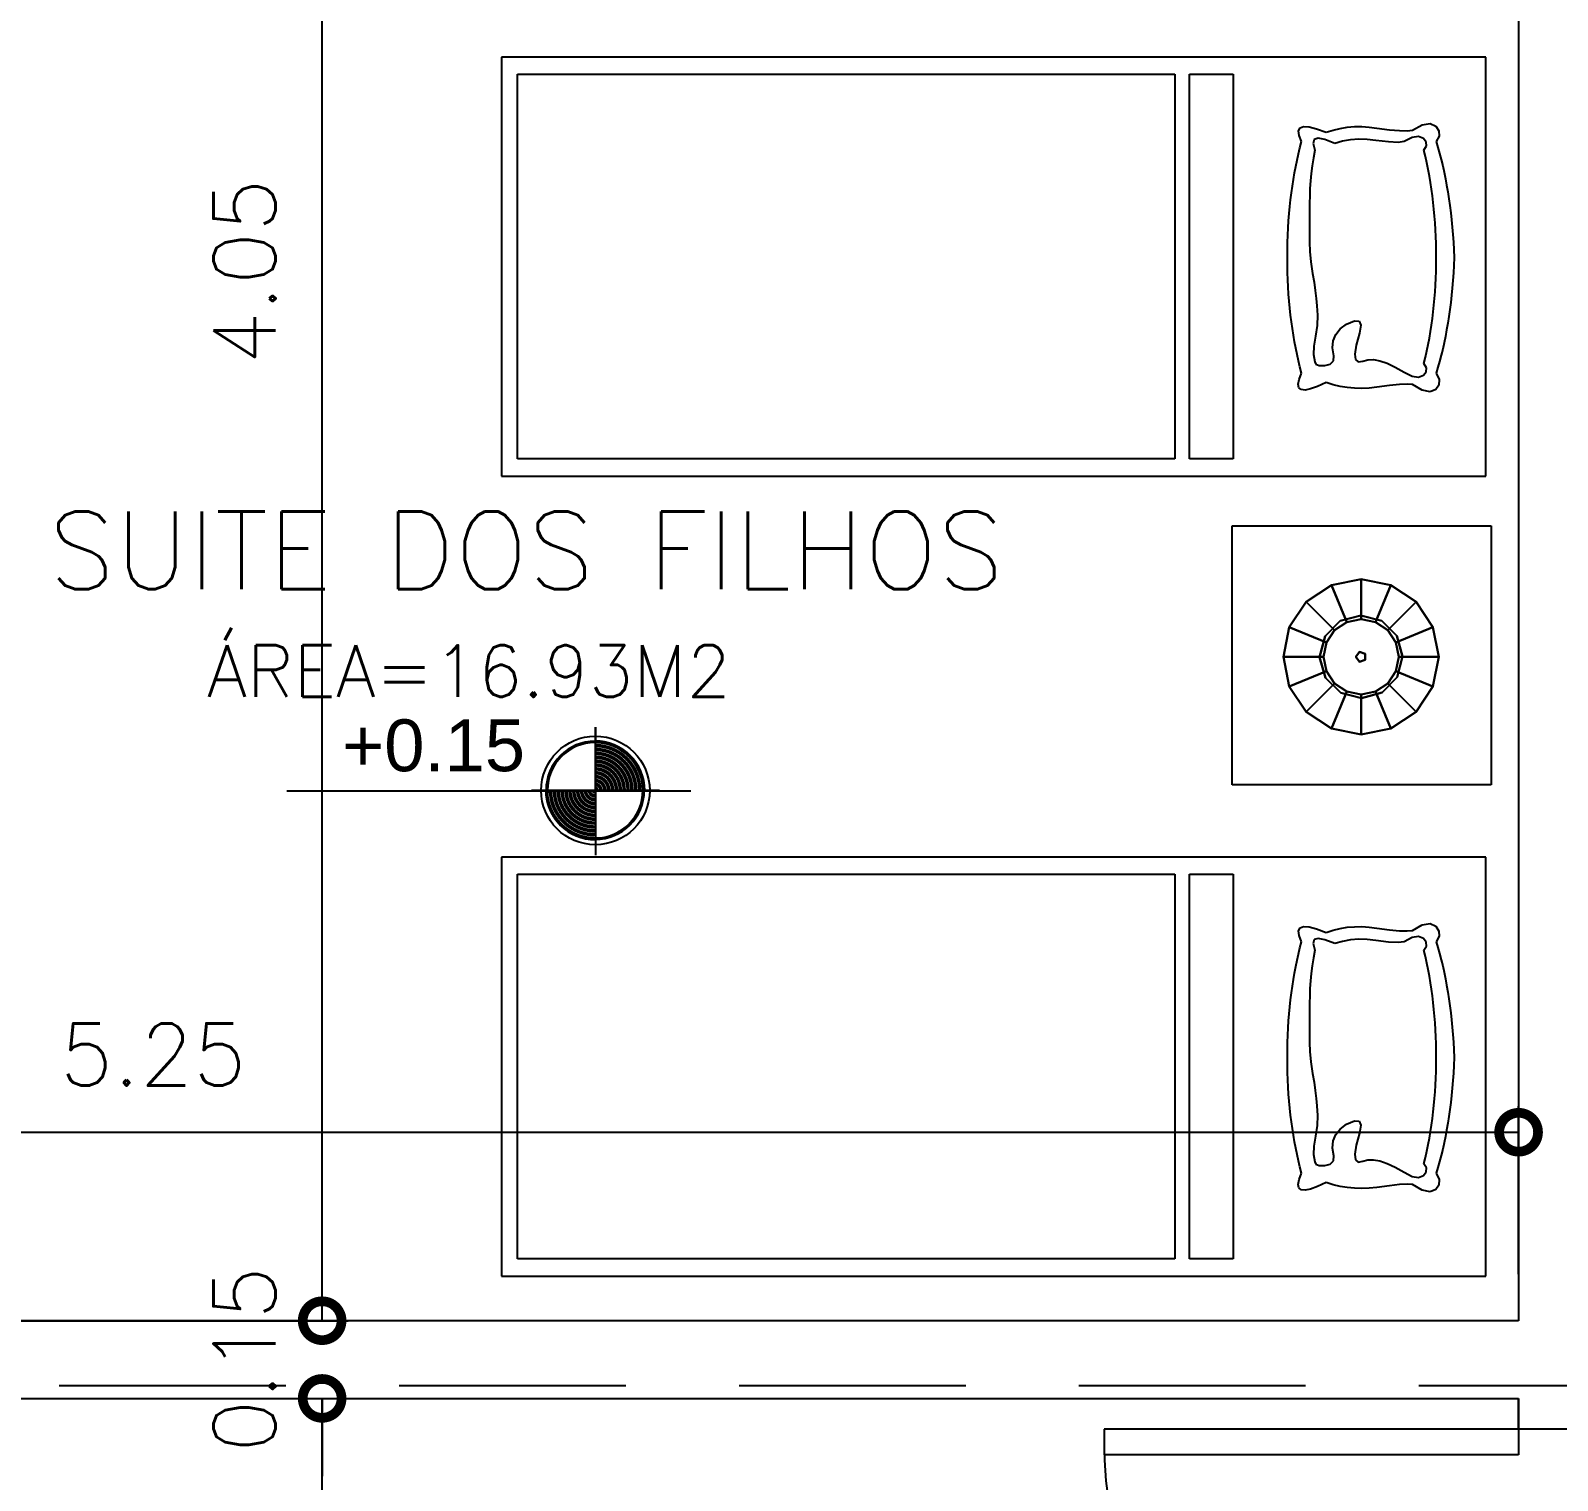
# Model space of a CAD drawing. Extents: x 500 to 638, y 181 to 267.
# Drawn here: x 548.833 to 551.781, y 231.963 to 234.763 of the extents above; entities that cross this region are included whole.
import ezdxf
from ezdxf.enums import TextEntityAlignment as Align

# ---------------------------------------------------------------- set-up
doc = ezdxf.new("R2010")
doc.units = 0
doc.header["$LTSCALE"] = 7
doc.linetypes.add('HIDDEN2', pattern=[0.1875, 0.125, -0.0625])
doc.layers.get('0').update_dxf_attribs({"linetype": 'CONTINUOUS'})
doc.layers.get('DEFPOINTS').update_dxf_attribs({"linetype": 'CONTINUOUS'})
for name, color, linetype in [('ACESSÓRIO', 2, 'CONTINUOUS'), ('ALVENARIA', 7, 'CONTINUOUS'), ('COBERTURA', 6, 'CONTINUOUS'), ('COTA', 1, 'CONTINUOUS'), ('JAPOR', 142, 'CONTINUOUS'), ('TEXTO2', 40, 'CONTINUOUS'), ('TEXTO3', 3, 'CONTINUOUS')]:
    doc.layers.add(name, color=color, linetype=linetype)
doc.styles.add('ARIALN', font='arial.ttf')
doc.styles.add('SIMPLEX', font='SIMPLEX.SHX')
doc.dimstyles.new('DIM50', dxfattribs={"dimtxt": 0.12, "dimasz": 0.15, "dimexe": 0.05, "dimexo": 0.09, "dimgap": 0.09, "dimtad": 1, "dimzin": 0, "dimdsep": 46, "dimtxsty": 'SIMPLEX', "dimblk1": 'DOTSMALL', "dimblk2": 'DOTSMALL', "dimsah": 1, "dimcen": 0.09, "dimadec": 0, "dimazin": 0, "dimtfac": 1, "dimtix": 1, "dimtofl": 0, "dimtmove": 2, "dimatfit": 3, "dimldrblk": 'DOTSMALL', "dimfxl": 1, "dimtolj": 1, "dimtzin": 0, "dimarcsym": 0})

# ---------------------------------------------------------------- blocks, each defined once
blk = doc.blocks.new('_DOTSMALL')
at = {"color": 0, "linetype": 'ByBlock', "const_width": 0.5}
blk.add_lwpolyline([(-0.0625, 0, 1), (0.0625, 0, 1)], format="xyb", close=True, dxfattribs=at)
blk = doc.blocks.new('*D74')
at = {"layer": 'COTA', "color": 0, "lineweight": -2}
for p, q in [((549.3064, 232.1219), (549.3464, 232.1219)), ((549.3964, 231.1219), (549.3964, 232.1219)), ((549.3064, 231.1219), (549.3464, 231.1219))]:
    blk.add_line(p, q, dxfattribs=at)
at = {"layer": 'DEFPOINTS', "color": 0}
for p in [(549.3964, 232.1219), (549.3964, 232.1219), (549.3964, 231.1219)]:
    blk.add_point(p, dxfattribs=at)
at = {"layer": 'COTA', "color": 0, "lineweight": -2, "xscale": 0.15, "yscale": 0.15, "zscale": 0.15}
for p, rotation in [((549.3964, 232.1219), 90), ((549.3964, 231.1219), 270)]:
    blk.add_blockref('_DOTSMALL', p, dxfattribs=dict(at, rotation=rotation))
at = {"layer": 'COTA', "color": 0, "insert": (549.2464, 231.6219), "char_height": 0.12, "attachment_point": 5, "rotation": 90, "style": 'SIMPLEX'}
blk.add_mtext('\\A1;1.00', dxfattribs=at)
blk = doc.blocks.new('*D75')
at = {"layer": 'COTA', "color": 0, "lineweight": -2}
for p, q in [((549.3964, 232.2719), (549.3964, 232.4219)), ((547.4029, 232.2719), (549.4464, 232.2719)), ((549.3064, 232.1219), (549.3464, 232.1219)), ((549.3964, 232.1219), (549.3964, 231.9719))]:
    blk.add_line(p, q, dxfattribs=at)
at = {"layer": 'DEFPOINTS', "color": 0}
for p in [(547.3129, 232.2719), (549.3964, 232.2719), (549.3964, 232.1219)]:
    blk.add_point(p, dxfattribs=at)
at = {"layer": 'COTA', "color": 0, "lineweight": -2, "xscale": 0.15, "yscale": 0.15, "zscale": 0.15}
for p, rotation in [((549.3964, 232.2719), 270), ((549.3964, 232.1219), 90)]:
    blk.add_blockref('_DOTSMALL', p, dxfattribs=dict(at, rotation=rotation))
at = {"layer": 'COTA', "color": 0, "insert": (549.2464, 232.1969), "char_height": 0.12, "attachment_point": 5, "rotation": 90, "style": 'SIMPLEX'}
blk.add_mtext('\\A1;0.15', dxfattribs=at)
blk = doc.blocks.new('*D76')
at = {"layer": 'COTA', "color": 0, "lineweight": -2}
for p, q in [((548.174, 236.3219), (549.4464, 236.3219)), ((549.3964, 232.2719), (549.3964, 236.3219)), ((547.4029, 232.2719), (549.4464, 232.2719))]:
    blk.add_line(p, q, dxfattribs=at)
at = {"layer": 'DEFPOINTS', "color": 0}
for p in [(548.084, 236.3219), (549.3964, 236.3219), (547.3129, 232.2719)]:
    blk.add_point(p, dxfattribs=at)
at = {"layer": 'COTA', "color": 0, "lineweight": -2, "xscale": 0.15, "yscale": 0.15, "zscale": 0.15}
for p, rotation in [((549.3964, 236.3219), 90), ((549.3964, 232.2719), 270)]:
    blk.add_blockref('_DOTSMALL', p, dxfattribs=dict(at, rotation=rotation))
at = {"layer": 'COTA', "color": 0, "insert": (549.2464, 234.2969), "char_height": 0.12, "attachment_point": 5, "rotation": 90, "style": 'SIMPLEX'}
blk.add_mtext('\\A1;4.05', dxfattribs=at)
blk = doc.blocks.new('*D166')
at = {"layer": 'COTA', "color": 0, "lineweight": -2}
for p, q in [((546.434, 232.3619), (546.434, 232.6858)), ((551.7064, 232.3619), (551.7064, 232.6858)), ((546.434, 232.6358), (551.7064, 232.6358))]:
    blk.add_line(p, q, dxfattribs=at)
at = {"layer": 'DEFPOINTS', "color": 0}
for p in [(551.7064, 232.6358), (546.434, 232.2719), (551.7064, 232.2719)]:
    blk.add_point(p, dxfattribs=at)
at = {"layer": 'COTA', "color": 0, "lineweight": -2, "xscale": 0.15, "yscale": 0.15, "zscale": 0.15, "rotation": 180}
blk.add_blockref('_DOTSMALL', (546.434, 232.6358), dxfattribs=at)
at = {"layer": 'COTA', "color": 0, "lineweight": -2, "xscale": 0.15, "yscale": 0.15, "zscale": 0.15}
blk.add_blockref('_DOTSMALL', (551.7064, 232.6358), dxfattribs=at)
at = {"layer": 'COTA', "color": 0, "insert": (549.0702, 232.7858), "char_height": 0.12, "attachment_point": 5, "style": 'SIMPLEX'}
blk.add_mtext('\\A1;5.25', dxfattribs=at)

msp = doc.modelspace()

# ---------------------------------------------------------------- linework, layer by layer
at = {"layer": 'ACESSÓRIO'}
for p, q in [((551.6429, 234.7117), (549.7429, 234.7117)), ((549.7429, 234.7117), (549.7429, 233.9027)), ((551.6429, 233.9027), (551.6429, 234.7117)), ((549.7736, 234.6786), (551.0425, 234.6786)), ((549.7736, 233.9358), (549.7736, 234.6786)), ((551.0425, 234.6786), (551.0425, 233.9358)), ((551.0713, 234.6786), (551.1556, 234.6786)), ((551.0713, 233.9358), (551.0713, 234.6786)), ((551.1556, 234.6786), (551.1556, 233.9358)), ((551.2817, 234.5692), (551.2846, 234.5749)), ((551.2846, 234.5749), (551.2914, 234.5775)), ((551.2914, 234.5775), (551.302, 234.5769)), ((551.302, 234.5769), (551.3165, 234.5732)), ((551.3616, 234.5739), (551.3754, 234.5761)), ((551.3754, 234.5761), (551.3894, 234.5773)), ((551.3894, 234.5773), (551.4036, 234.5774)), ((551.4036, 234.5774), (551.4182, 234.5765)), ((551.4182, 234.5765), (551.433, 234.5746)), ((551.5017, 234.5702), (551.5205, 234.5808)), ((551.5205, 234.5808), (551.5355, 234.5836)), ((551.5355, 234.5836), (551.5467, 234.5783)), ((551.5467, 234.5783), (551.5527, 234.569)), ((551.2827, 234.5604), (551.2817, 234.5692)), ((551.2874, 234.5483), (551.2827, 234.5604)), ((551.2843, 234.5365), (551.2874, 234.5483)), ((551.3115, 234.5524), (551.3095, 234.5448)), ((551.3192, 234.5548), (551.3115, 234.5524)), ((551.3165, 234.5732), (551.3349, 234.5664)), ((551.3326, 234.5522), (551.3192, 234.5548)), ((551.3518, 234.5446), (551.3326, 234.5522)), ((551.3349, 234.5664), (551.3482, 234.5707)), ((551.3349, 234.5664), (551.3349, 234.5664)), ((551.3482, 234.5707), (551.3616, 234.5739)), ((551.3666, 234.549), (551.3518, 234.5446)), ((551.3819, 234.5518), (551.3666, 234.549)), ((551.3977, 234.553), (551.3819, 234.5518)), ((551.4139, 234.5527), (551.3977, 234.553)), ((551.4305, 234.5508), (551.4139, 234.5527)), ((551.4553, 234.5477), (551.4305, 234.5508)), ((551.433, 234.5746), (551.4569, 234.5714)), ((551.4736, 234.5469), (551.4553, 234.5477)), ((551.4569, 234.5714), (551.4763, 234.5696)), ((551.4855, 234.5483), (551.4736, 234.5469)), ((551.4763, 234.5696), (551.4912, 234.5691)), ((551.5009, 234.5562), (551.4855, 234.5483)), ((551.4912, 234.5691), (551.5017, 234.5702)), ((551.5134, 234.5584), (551.5009, 234.5562)), ((551.523, 234.5546), (551.5134, 234.5584)), ((551.5281, 234.5475), (551.523, 234.5546)), ((551.5284, 234.54), (551.5281, 234.5475)), ((551.553, 234.5589), (551.5474, 234.5483)), ((551.5474, 234.5483), (551.5507, 234.537)), ((551.5527, 234.569), (551.553, 234.5589)), ((551.2787, 234.5125), (551.2814, 234.5246)), ((551.2814, 234.5246), (551.2843, 234.5365)), ((551.3102, 234.5169), (551.3078, 234.5019)), ((551.3095, 234.5448), (551.3131, 234.5321)), ((551.3131, 234.5321), (551.3102, 234.5169)), ((551.5236, 234.5321), (551.5284, 234.54)), ((551.5266, 234.5196), (551.5236, 234.5321)), ((551.5293, 234.5071), (551.5266, 234.5196)), ((551.5507, 234.537), (551.5539, 234.5254)), ((551.5539, 234.5254), (551.5569, 234.5136)), ((551.2716, 234.4751), (551.2737, 234.4878)), ((551.2737, 234.4878), (551.2761, 234.5002)), ((551.2761, 234.5002), (551.2787, 234.5125)), ((551.3059, 234.4871), (551.3045, 234.4725)), ((551.3078, 234.5019), (551.3059, 234.4871)), ((551.5318, 234.4945), (551.5293, 234.5071)), ((551.5342, 234.4819), (551.5318, 234.4945)), ((551.5569, 234.5136), (551.5598, 234.5016)), ((551.5598, 234.5016), (551.5625, 234.4893)), ((551.5625, 234.4893), (551.565, 234.4768)), ((551.2677, 234.4494), (551.2696, 234.4623)), ((551.2696, 234.4623), (551.2716, 234.4751)), ((551.3036, 234.4581), (551.3031, 234.444)), ((551.3045, 234.4725), (551.3036, 234.4581)), ((551.5363, 234.4692), (551.5342, 234.4819)), ((551.5383, 234.4564), (551.5363, 234.4692)), ((551.565, 234.4768), (551.5674, 234.4641)), ((551.5674, 234.4641), (551.5697, 234.4512)), ((551.2647, 234.4229), (551.2661, 234.4362)), ((551.2661, 234.4362), (551.2677, 234.4494)), ((551.3028, 234.4298), (551.3026, 234.4152)), ((551.3031, 234.444), (551.3028, 234.4298)), ((551.54, 234.4436), (551.5383, 234.4564)), ((551.5416, 234.4307), (551.54, 234.4436)), ((551.5429, 234.4177), (551.5416, 234.4307)), ((551.5697, 234.4512), (551.5717, 234.4381)), ((551.5717, 234.4381), (551.5736, 234.4247)), ((551.2624, 234.3957), (551.2634, 234.4094)), ((551.2634, 234.4094), (551.2647, 234.4229)), ((551.3026, 234.4152), (551.3025, 234.4004)), ((551.3025, 234.4004), (551.3025, 234.3852)), ((551.5441, 234.4047), (551.5429, 234.4177)), ((551.5451, 234.3915), (551.5441, 234.4047)), ((551.5736, 234.4247), (551.5754, 234.4111)), ((551.5754, 234.4111), (551.5769, 234.3973)), ((551.2608, 234.3678), (551.2615, 234.3819)), ((551.2615, 234.3819), (551.2624, 234.3957)), ((551.3025, 234.3852), (551.3024, 234.3698)), ((551.3024, 234.3698), (551.3024, 234.354)), ((551.5459, 234.3783), (551.5451, 234.3915)), ((551.5466, 234.365), (551.5459, 234.3783)), ((551.5769, 234.3973), (551.5784, 234.3832)), ((551.5784, 234.3832), (551.5796, 234.3689)), ((551.5796, 234.3689), (551.5807, 234.3544)), ((551.26, 234.3392), (551.2603, 234.3536)), ((551.26, 234.3246), (551.26, 234.3392)), ((551.2603, 234.3536), (551.2608, 234.3678)), ((551.3024, 234.354), (551.3031, 234.3361)), ((551.547, 234.3516), (551.5466, 234.365)), ((551.5473, 234.3382), (551.547, 234.3516)), ((551.5807, 234.3544), (551.5816, 234.3396)), ((551.5816, 234.3396), (551.5823, 234.3246)), ((551.26, 234.3102), (551.26, 234.3246)), ((551.2603, 234.2959), (551.26, 234.3102)), ((551.3031, 234.3361), (551.3051, 234.3161)), ((551.3051, 234.3161), (551.3087, 234.294)), ((551.547, 234.2979), (551.5473, 234.3112)), ((551.5474, 234.3246), (551.5473, 234.3382)), ((551.5473, 234.3112), (551.5474, 234.3246)), ((551.5816, 234.3095), (551.5807, 234.2947)), ((551.5823, 234.3246), (551.5816, 234.3095)), ((551.2608, 234.2817), (551.2603, 234.2959)), ((551.2615, 234.2678), (551.2608, 234.2817)), ((551.3087, 234.294), (551.3116, 234.2771)), ((551.5459, 234.2714), (551.5466, 234.2846)), ((551.5466, 234.2846), (551.547, 234.2979)), ((551.5796, 234.2801), (551.5784, 234.2657)), ((551.5807, 234.2947), (551.5796, 234.2801)), ((551.2624, 234.254), (551.2615, 234.2678)), ((551.2634, 234.2403), (551.2624, 234.254)), ((551.3116, 234.2771), (551.3139, 234.2609)), ((551.3139, 234.2609), (551.3156, 234.2457)), ((551.5441, 234.2454), (551.5451, 234.2584)), ((551.5451, 234.2584), (551.5459, 234.2714)), ((551.5769, 234.2516), (551.5754, 234.2378)), ((551.5784, 234.2657), (551.5769, 234.2516)), ((551.2647, 234.2269), (551.2634, 234.2403)), ((551.2661, 234.2136), (551.2647, 234.2269)), ((551.3156, 234.2457), (551.3168, 234.2315)), ((551.3168, 234.2315), (551.3182, 234.213)), ((551.5416, 234.2196), (551.5429, 234.2324)), ((551.5429, 234.2324), (551.5441, 234.2454)), ((551.5736, 234.2242), (551.5717, 234.2108)), ((551.5754, 234.2378), (551.5736, 234.2242)), ((551.2677, 234.2005), (551.2661, 234.2136)), ((551.2696, 234.1875), (551.2677, 234.2005)), ((551.3175, 234.1935), (551.3143, 234.1728)), ((551.3182, 234.213), (551.3175, 234.1935)), ((551.3619, 234.1866), (551.3743, 234.1959)), ((551.3743, 234.1959), (551.3893, 234.2026)), ((551.3893, 234.2026), (551.3985, 234.2019)), ((551.3985, 234.2019), (551.4019, 234.1939)), ((551.4019, 234.1939), (551.3993, 234.1784)), ((551.5363, 234.1816), (551.5383, 234.1942)), ((551.5383, 234.1942), (551.54, 234.2068)), ((551.54, 234.2068), (551.5416, 234.2196)), ((551.5697, 234.1977), (551.5674, 234.1848)), ((551.5717, 234.2108), (551.5697, 234.1977)), ((551.2716, 234.1747), (551.2696, 234.1875)), ((551.2737, 234.1621), (551.2716, 234.1747)), ((551.2761, 234.1497), (551.2737, 234.1621)), ((551.3143, 234.1728), (551.3112, 234.1536)), ((551.3473, 234.15), (551.3484, 234.1637)), ((551.3484, 234.1637), (551.3533, 234.1759)), ((551.3533, 234.1759), (551.3619, 234.1866)), ((551.3993, 234.1784), (551.393, 234.1553)), ((551.5318, 234.1566), (551.5342, 234.169)), ((551.5342, 234.169), (551.5363, 234.1816)), ((551.565, 234.1722), (551.5625, 234.1598)), ((551.5674, 234.1848), (551.565, 234.1722)), ((551.2787, 234.1374), (551.2761, 234.1497)), ((551.2814, 234.1253), (551.2787, 234.1374)), ((551.3112, 234.1536), (551.3107, 234.1372)), ((551.3107, 234.1372), (551.3131, 234.1235)), ((551.3499, 234.1347), (551.3473, 234.15)), ((551.3487, 234.1251), (551.3499, 234.1347)), ((551.393, 234.1553), (551.3905, 234.1383)), ((551.3905, 234.1383), (551.3918, 234.1275)), ((551.5266, 234.1319), (551.5293, 234.1442)), ((551.5293, 234.1442), (551.5318, 234.1566)), ((551.5569, 234.1358), (551.5539, 234.1241)), ((551.5598, 234.1477), (551.5569, 234.1358)), ((551.5625, 234.1598), (551.5598, 234.1477)), ((551.2843, 234.1134), (551.2814, 234.1253)), ((551.2874, 234.1016), (551.2843, 234.1134)), ((551.3131, 234.1235), (551.3152, 234.1186)), ((551.3152, 234.1186), (551.3216, 234.1162)), ((551.3216, 234.1162), (551.3324, 234.116)), ((551.3324, 234.116), (551.3428, 234.1189)), ((551.3428, 234.1189), (551.3487, 234.1251)), ((551.3918, 234.1275), (551.3968, 234.123)), ((551.3968, 234.123), (551.4055, 234.1247)), ((551.4055, 234.1247), (551.4151, 234.1273)), ((551.4151, 234.1273), (551.4261, 234.1274)), ((551.4261, 234.1274), (551.4387, 234.1251)), ((551.4387, 234.1251), (551.4528, 234.1204)), ((551.4528, 234.1204), (551.4684, 234.1131)), ((551.4684, 234.1131), (551.4855, 234.1035)), ((551.4855, 234.1035), (551.5009, 234.0953)), ((551.523, 234.0972), (551.5281, 234.104)), ((551.5236, 234.1197), (551.5266, 234.1319)), ((551.5284, 234.1117), (551.5236, 234.1197)), ((551.5281, 234.104), (551.5284, 234.1117)), ((551.5507, 234.1127), (551.5474, 234.1016)), ((551.5539, 234.1241), (551.5507, 234.1127)), ((551.2809, 234.0798), (551.2826, 234.0892)), ((551.2822, 234.0732), (551.2809, 234.0798)), ((551.2826, 234.0892), (551.2874, 234.1016)), ((551.3182, 234.0757), (551.3046, 234.0708)), ((551.3349, 234.0835), (551.3182, 234.0757)), ((551.3482, 234.0791), (551.3349, 234.0835)), ((551.3616, 234.0758), (551.3482, 234.0791)), ((551.3754, 234.0735), (551.3616, 234.0758)), ((551.433, 234.0741), (551.4182, 234.0725)), ((551.4569, 234.0773), (551.433, 234.0741)), ((551.4763, 234.0793), (551.4569, 234.0773)), ((551.4912, 234.0801), (551.4763, 234.0793)), ((551.5017, 234.0797), (551.4912, 234.0801)), ((551.5009, 234.0953), (551.5134, 234.0933)), ((551.5205, 234.0687), (551.5017, 234.0797)), ((551.5134, 234.0933), (551.523, 234.0972)), ((551.5527, 234.0784), (551.5467, 234.0697)), ((551.5474, 234.1016), (551.553, 234.0892)), ((551.553, 234.0892), (551.5527, 234.0784)), ((551.2866, 234.0696), (551.2822, 234.0732)), ((551.294, 234.0688), (551.2866, 234.0696)), ((551.3046, 234.0708), (551.294, 234.0688)), ((551.3894, 234.0721), (551.3754, 234.0735)), ((551.4036, 234.0718), (551.3894, 234.0721)), ((551.4182, 234.0725), (551.4036, 234.0718)), ((551.5355, 234.0654), (551.5205, 234.0687)), ((551.5467, 234.0697), (551.5355, 234.0654)), ((551.0425, 233.9358), (549.7736, 233.9358)), ((551.1556, 233.9358), (551.0713, 233.9358)), ((549.7429, 233.9027), (551.6429, 233.9027)), ((551.1533, 233.8065), (551.6533, 233.8065)), ((551.1533, 233.3065), (551.1533, 233.8065)), ((551.6533, 233.8065), (551.6533, 233.3065)), ((551.6533, 233.3065), (551.1533, 233.3065)), ((551.6429, 233.167), (549.7429, 233.167)), ((549.7429, 233.167), (549.7429, 232.358)), ((551.6429, 232.358), (551.6429, 233.167)), ((549.7736, 233.1339), (551.0425, 233.1339)), ((549.7736, 232.3911), (549.7736, 233.1339)), ((551.0425, 233.1339), (551.0425, 232.3911)), ((551.0713, 233.1339), (551.1556, 233.1339)), ((551.0713, 232.3911), (551.0713, 233.1339)), ((551.1556, 233.1339), (551.1556, 232.3911)), ((551.2817, 233.0245), (551.2846, 233.0302)), ((551.2827, 233.0157), (551.2817, 233.0245)), ((551.2874, 233.0036), (551.2827, 233.0157)), ((551.2846, 233.0302), (551.2914, 233.0328)), ((551.2914, 233.0328), (551.302, 233.0322)), ((551.302, 233.0322), (551.3165, 233.0285)), ((551.3165, 233.0285), (551.3349, 233.0217)), ((551.3349, 233.0217), (551.3482, 233.026)), ((551.3349, 233.0217), (551.3349, 233.0217)), ((551.3482, 233.026), (551.3616, 233.0293)), ((551.3616, 233.0293), (551.3754, 233.0314)), ((551.3754, 233.0314), (551.3894, 233.0326)), ((551.3894, 233.0326), (551.4036, 233.0327)), ((551.4036, 233.0327), (551.4182, 233.0318)), ((551.4182, 233.0318), (551.433, 233.0299)), ((551.433, 233.0299), (551.4569, 233.0267)), ((551.4569, 233.0267), (551.4763, 233.0249)), ((551.4763, 233.0249), (551.4912, 233.0244)), ((551.4912, 233.0244), (551.5017, 233.0255)), ((551.5134, 233.0137), (551.5009, 233.0115)), ((551.5017, 233.0255), (551.5205, 233.0361)), ((551.523, 233.0099), (551.5134, 233.0137)), ((551.5205, 233.0361), (551.5355, 233.0389)), ((551.5355, 233.0389), (551.5467, 233.0336)), ((551.5467, 233.0336), (551.5527, 233.0243)), ((551.553, 233.0142), (551.5474, 233.0036)), ((551.5527, 233.0243), (551.553, 233.0142)), ((551.2814, 232.9799), (551.2843, 232.9919)), ((551.2843, 232.9919), (551.2874, 233.0036)), ((551.3115, 233.0077), (551.3095, 233.0001)), ((551.3095, 233.0001), (551.3131, 232.9874)), ((551.3131, 232.9874), (551.3102, 232.9722)), ((551.3192, 233.0101), (551.3115, 233.0077)), ((551.3326, 233.0075), (551.3192, 233.0101)), ((551.3518, 232.9999), (551.3326, 233.0075)), ((551.3666, 233.0043), (551.3518, 232.9999)), ((551.3819, 233.0071), (551.3666, 233.0043)), ((551.3977, 233.0083), (551.3819, 233.0071)), ((551.4139, 233.008), (551.3977, 233.0083)), ((551.4305, 233.0061), (551.4139, 233.008)), ((551.4553, 233.003), (551.4305, 233.0061)), ((551.4736, 233.0022), (551.4553, 233.003)), ((551.4855, 233.0036), (551.4736, 233.0022)), ((551.5009, 233.0115), (551.4855, 233.0036)), ((551.5281, 233.0028), (551.523, 233.0099)), ((551.5236, 232.9874), (551.5284, 232.9953)), ((551.5266, 232.9749), (551.5236, 232.9874)), ((551.5284, 232.9953), (551.5281, 233.0028)), ((551.5474, 233.0036), (551.5507, 232.9923)), ((551.5507, 232.9923), (551.5539, 232.9807)), ((551.2737, 232.9431), (551.2761, 232.9555)), ((551.2761, 232.9555), (551.2787, 232.9678)), ((551.2787, 232.9678), (551.2814, 232.9799)), ((551.3078, 232.9572), (551.3059, 232.9424)), ((551.3102, 232.9722), (551.3078, 232.9572)), ((551.5293, 232.9624), (551.5266, 232.9749)), ((551.5318, 232.9499), (551.5293, 232.9624)), ((551.5539, 232.9807), (551.5569, 232.9689)), ((551.5569, 232.9689), (551.5598, 232.9569)), ((551.5598, 232.9569), (551.5625, 232.9446)), ((551.2696, 232.9176), (551.2716, 232.9304)), ((551.2716, 232.9304), (551.2737, 232.9431)), ((551.3045, 232.9278), (551.3036, 232.9135)), ((551.3059, 232.9424), (551.3045, 232.9278)), ((551.5342, 232.9372), (551.5318, 232.9499)), ((551.5363, 232.9245), (551.5342, 232.9372)), ((551.5383, 232.9118), (551.5363, 232.9245)), ((551.5625, 232.9446), (551.565, 232.9322)), ((551.565, 232.9322), (551.5674, 232.9195)), ((551.2661, 232.8915), (551.2677, 232.9047)), ((551.2677, 232.9047), (551.2696, 232.9176)), ((551.3031, 232.8993), (551.3028, 232.8851)), ((551.3036, 232.9135), (551.3031, 232.8993)), ((551.54, 232.8989), (551.5383, 232.9118)), ((551.5416, 232.886), (551.54, 232.8989)), ((551.5674, 232.9195), (551.5697, 232.9065)), ((551.5697, 232.9065), (551.5717, 232.8934)), ((551.2634, 232.8647), (551.2647, 232.8782)), ((551.2647, 232.8782), (551.2661, 232.8915)), ((551.3026, 232.8706), (551.3025, 232.8557)), ((551.3028, 232.8851), (551.3026, 232.8706)), ((551.5429, 232.873), (551.5416, 232.886)), ((551.5441, 232.86), (551.5429, 232.873)), ((551.5717, 232.8934), (551.5736, 232.88)), ((551.5736, 232.88), (551.5754, 232.8664)), ((551.5754, 232.8664), (551.5769, 232.8526)), ((551.2608, 232.8231), (551.2615, 232.8372)), ((551.2615, 232.8372), (551.2624, 232.851)), ((551.2624, 232.851), (551.2634, 232.8647)), ((551.3025, 232.8406), (551.3024, 232.8251)), ((551.3025, 232.8557), (551.3025, 232.8406)), ((551.5451, 232.8468), (551.5441, 232.86)), ((551.5459, 232.8336), (551.5451, 232.8468)), ((551.5769, 232.8526), (551.5784, 232.8385)), ((551.5784, 232.8385), (551.5796, 232.8242)), ((551.26, 232.7945), (551.2603, 232.8089)), ((551.2603, 232.8089), (551.2608, 232.8231)), ((551.3024, 232.8251), (551.3024, 232.8093)), ((551.3024, 232.8093), (551.3031, 232.7914)), ((551.5466, 232.8203), (551.5459, 232.8336)), ((551.547, 232.807), (551.5466, 232.8203)), ((551.5473, 232.7935), (551.547, 232.807)), ((551.5796, 232.8242), (551.5807, 232.8097)), ((551.5807, 232.8097), (551.5816, 232.7949)), ((551.26, 232.78), (551.26, 232.7945)), ((551.26, 232.7655), (551.26, 232.78)), ((551.3031, 232.7914), (551.3051, 232.7714)), ((551.5474, 232.78), (551.5473, 232.7935)), ((551.5473, 232.7665), (551.5474, 232.78)), ((551.5816, 232.7949), (551.5823, 232.78)), ((551.5823, 232.78), (551.5816, 232.7649)), ((551.2603, 232.7512), (551.26, 232.7655)), ((551.2608, 232.737), (551.2603, 232.7512)), ((551.3051, 232.7714), (551.3087, 232.7493)), ((551.3087, 232.7493), (551.3116, 232.7324)), ((551.5466, 232.7399), (551.547, 232.7532)), ((551.547, 232.7532), (551.5473, 232.7665)), ((551.5807, 232.75), (551.5796, 232.7354)), ((551.5816, 232.7649), (551.5807, 232.75)), ((551.2615, 232.7231), (551.2608, 232.737)), ((551.2624, 232.7093), (551.2615, 232.7231)), ((551.3116, 232.7324), (551.3139, 232.7162)), ((551.5451, 232.7137), (551.5459, 232.7268)), ((551.5459, 232.7268), (551.5466, 232.7399)), ((551.5784, 232.7211), (551.5769, 232.707)), ((551.5796, 232.7354), (551.5784, 232.7211)), ((551.2634, 232.6957), (551.2624, 232.7093)), ((551.2647, 232.6822), (551.2634, 232.6957)), ((551.3139, 232.7162), (551.3156, 232.701)), ((551.3156, 232.701), (551.3168, 232.6869)), ((551.5429, 232.6877), (551.5441, 232.7007)), ((551.5441, 232.7007), (551.5451, 232.7137)), ((551.5754, 232.6931), (551.5736, 232.6795)), ((551.5769, 232.707), (551.5754, 232.6931)), ((551.2661, 232.6689), (551.2647, 232.6822)), ((551.2677, 232.6558), (551.2661, 232.6689)), ((551.3168, 232.6869), (551.3182, 232.6683)), ((551.3182, 232.6683), (551.3175, 232.6488)), ((551.5383, 232.6495), (551.54, 232.6622)), ((551.54, 232.6622), (551.5416, 232.6749)), ((551.5416, 232.6749), (551.5429, 232.6877)), ((551.5717, 232.6661), (551.5697, 232.653)), ((551.5736, 232.6795), (551.5717, 232.6661)), ((551.2696, 232.6428), (551.2677, 232.6558)), ((551.2716, 232.6301), (551.2696, 232.6428)), ((551.2737, 232.6174), (551.2716, 232.6301)), ((551.3175, 232.6488), (551.3143, 232.6281)), ((551.3484, 232.619), (551.3533, 232.6312)), ((551.3533, 232.6312), (551.3619, 232.6419)), ((551.3619, 232.6419), (551.3743, 232.6512)), ((551.3743, 232.6512), (551.3893, 232.6579)), ((551.3893, 232.6579), (551.3985, 232.6573)), ((551.3993, 232.6337), (551.393, 232.6106)), ((551.3985, 232.6573), (551.4019, 232.6492)), ((551.4019, 232.6492), (551.3993, 232.6337)), ((551.5342, 232.6244), (551.5363, 232.6369)), ((551.5363, 232.6369), (551.5383, 232.6495)), ((551.5674, 232.6401), (551.565, 232.6275)), ((551.5697, 232.653), (551.5674, 232.6401)), ((551.2761, 232.605), (551.2737, 232.6174)), ((551.2787, 232.5927), (551.2761, 232.605)), ((551.3112, 232.6089), (551.3107, 232.5925)), ((551.3143, 232.6281), (551.3112, 232.6089)), ((551.3473, 232.6053), (551.3484, 232.619)), ((551.3499, 232.59), (551.3473, 232.6053)), ((551.393, 232.6106), (551.3905, 232.5936)), ((551.5266, 232.5872), (551.5293, 232.5995)), ((551.5293, 232.5995), (551.5318, 232.6119)), ((551.5318, 232.6119), (551.5342, 232.6244)), ((551.5598, 232.603), (551.5569, 232.5911)), ((551.5625, 232.6151), (551.5598, 232.603)), ((551.565, 232.6275), (551.5625, 232.6151)), ((551.2814, 232.5806), (551.2787, 232.5927)), ((551.2843, 232.5687), (551.2814, 232.5806)), ((551.3107, 232.5925), (551.3131, 232.5788)), ((551.3131, 232.5788), (551.3152, 232.5739)), ((551.3152, 232.5739), (551.3216, 232.5715)), ((551.3216, 232.5715), (551.3324, 232.5713)), ((551.3324, 232.5713), (551.3428, 232.5742)), ((551.3428, 232.5742), (551.3487, 232.5804)), ((551.3487, 232.5804), (551.3499, 232.59)), ((551.3905, 232.5936), (551.3918, 232.5828)), ((551.3918, 232.5828), (551.3968, 232.5783)), ((551.3968, 232.5783), (551.4055, 232.58)), ((551.4055, 232.58), (551.4151, 232.5826)), ((551.4151, 232.5826), (551.4261, 232.5827)), ((551.4261, 232.5827), (551.4387, 232.5804)), ((551.4387, 232.5804), (551.4528, 232.5757)), ((551.4528, 232.5757), (551.4684, 232.5685)), ((551.5236, 232.575), (551.5266, 232.5872)), ((551.5284, 232.567), (551.5236, 232.575)), ((551.5539, 232.5794), (551.5507, 232.568)), ((551.5569, 232.5911), (551.5539, 232.5794)), ((551.2809, 232.5351), (551.2826, 232.5445)), ((551.2826, 232.5445), (551.2874, 232.5569)), ((551.2874, 232.5569), (551.2843, 232.5687)), ((551.4684, 232.5685), (551.4855, 232.5588)), ((551.4855, 232.5588), (551.5009, 232.5506)), ((551.5009, 232.5506), (551.5134, 232.5486)), ((551.5134, 232.5486), (551.523, 232.5525)), ((551.523, 232.5525), (551.5281, 232.5593)), ((551.5281, 232.5593), (551.5284, 232.567)), ((551.5507, 232.568), (551.5474, 232.5569)), ((551.5474, 232.5569), (551.553, 232.5445)), ((551.553, 232.5445), (551.5527, 232.5337)), ((551.2822, 232.5285), (551.2809, 232.5351)), ((551.2866, 232.5249), (551.2822, 232.5285)), ((551.294, 232.5241), (551.2866, 232.5249)), ((551.3046, 232.5261), (551.294, 232.5241)), ((551.3182, 232.5311), (551.3046, 232.5261)), ((551.3349, 232.5388), (551.3182, 232.5311)), ((551.3482, 232.5345), (551.3349, 232.5388)), ((551.3616, 232.5311), (551.3482, 232.5345)), ((551.3754, 232.5288), (551.3616, 232.5311)), ((551.3894, 232.5275), (551.3754, 232.5288)), ((551.4036, 232.5271), (551.3894, 232.5275)), ((551.4182, 232.5278), (551.4036, 232.5271)), ((551.433, 232.5294), (551.4182, 232.5278)), ((551.4569, 232.5326), (551.433, 232.5294)), ((551.4763, 232.5346), (551.4569, 232.5326)), ((551.4912, 232.5354), (551.4763, 232.5346)), ((551.5017, 232.535), (551.4912, 232.5354)), ((551.5205, 232.524), (551.5017, 232.535)), ((551.5355, 232.5207), (551.5205, 232.524)), ((551.5467, 232.525), (551.5355, 232.5207)), ((551.5527, 232.5337), (551.5467, 232.525)), ((551.0425, 232.3911), (549.7736, 232.3911)), ((551.1556, 232.3911), (551.0713, 232.3911)), ((549.7429, 232.358), (551.6429, 232.358))]:
    msp.add_line(p, q, dxfattribs=at)
for points in [[(551.351, 233.605, 0.3249), (551.2962, 233.6597, 0.18), (551.3449, 233.6922, 0.18), (551.3745, 233.6207, 0.3249)], [(551.3745, 233.6207, 0.3249), (551.3449, 233.6922, 0.18), (551.2962, 233.6597, 0.18), (551.351, 233.605, 0.3249)], [(551.3745, 233.6207, 0.3249), (551.3449, 233.6922, 0.18), (551.4023, 233.7036, 0.18), (551.4023, 233.6262, 0.3249)], [(551.4023, 233.6262, 0.3249), (551.4023, 233.7036, 0.18), (551.3449, 233.6922, 0.18), (551.3745, 233.6207, 0.3249)], [(551.4023, 233.6262, 0.3249), (551.4023, 233.7036, 0.18), (551.4597, 233.6922, 0.18), (551.4301, 233.6207, 0.3249)], [(551.4301, 233.6207, 0.3249), (551.4597, 233.6922, 0.18), (551.4023, 233.7036, 0.18), (551.4023, 233.6262, 0.3249)], [(551.4301, 233.6207, 0.3249), (551.4597, 233.6922, 0.18), (551.5084, 233.6597, 0.18), (551.4536, 233.605, 0.3249)], [(551.4536, 233.605, 0.3249), (551.5084, 233.6597, 0.18), (551.4597, 233.6922, 0.18), (551.4301, 233.6207, 0.3249)], [(551.3352, 233.5814, 0.3249), (551.2637, 233.611, 0.18), (551.2962, 233.6597, 0.18), (551.351, 233.605, 0.3249)], [(551.351, 233.605, 0.3249), (551.2962, 233.6597, 0.18), (551.2637, 233.611, 0.18), (551.3352, 233.5814, 0.3249)], [(551.3622, 233.6229), (551.4021, 233.6336), (551.4021, 233.6336, 0.03), (551.3622, 233.6229, 0.03)], [(551.4021, 233.6336), (551.4421, 233.6231), (551.4421, 233.6231, 0.03), (551.4021, 233.6336, 0.03)], [(551.4536, 233.605, 0.3249), (551.5084, 233.6597, 0.18), (551.5409, 233.611, 0.18), (551.4694, 233.5814, 0.3249)], [(551.4694, 233.5814, 0.3249), (551.5409, 233.611, 0.18), (551.5084, 233.6597, 0.18), (551.4536, 233.605, 0.3249)], [(551.3297, 233.5536, 0.3249), (551.2523, 233.5536, 0.18), (551.2637, 233.611, 0.18), (551.3352, 233.5814, 0.3249)], [(551.3352, 233.5814, 0.3249), (551.2637, 233.611, 0.18), (551.2523, 233.5536, 0.18), (551.3297, 233.5536, 0.3249)], [(551.333, 233.5936), (551.3622, 233.6229), (551.3622, 233.6229, 0.03), (551.333, 233.5936, 0.03)], [(551.4421, 233.6231), (551.4714, 233.5939), (551.4714, 233.5939, 0.03), (551.4421, 233.6231, 0.03)], [(551.4694, 233.5814, 0.3249), (551.5409, 233.611, 0.18), (551.5523, 233.5536, 0.18), (551.4749, 233.5536, 0.3249)], [(551.4749, 233.5536, 0.3249), (551.5523, 233.5536, 0.18), (551.5409, 233.611, 0.18), (551.4694, 233.5814, 0.3249)], [(551.3223, 233.5528), (551.333, 233.5936), (551.333, 233.5936, 0.03), (551.3223, 233.5528, 0.03)], [(551.4714, 233.5939), (551.4823, 233.554), (551.4823, 233.554, 0.03), (551.4714, 233.5939, 0.03)], [(551.3352, 233.5259, 0.3249), (551.2637, 233.4962, 0.18), (551.2523, 233.5536, 0.18), (551.3297, 233.5536, 0.3249)], [(551.3297, 233.5536, 0.3249), (551.2523, 233.5536, 0.18), (551.2637, 233.4962, 0.18), (551.3352, 233.5259, 0.3249)], [(551.3334, 233.513), (551.3223, 233.5528), (551.3223, 233.5528, 0.03), (551.3334, 233.513, 0.03)], [(551.3923, 233.5535, 0.03), (551.3992, 233.5632, 0.03), (551.3992, 233.5632, 0.2), (551.3923, 233.5535, 0.2)], [(551.3993, 233.5441, 0.03), (551.3923, 233.5535, 0.03), (551.3923, 233.5535, 0.2), (551.3993, 233.5441, 0.2)], [(551.3992, 233.5632, 0.03), (551.4104, 233.5596, 0.03), (551.4104, 233.5596, 0.2), (551.3992, 233.5632, 0.2)], [(551.4104, 233.5478, 0.03), (551.3993, 233.5441, 0.03), (551.3993, 233.5441, 0.2), (551.4104, 233.5478, 0.2)], [(551.4104, 233.5596, 0.03), (551.4104, 233.5478, 0.03), (551.4104, 233.5478, 0.2), (551.4104, 233.5596, 0.2)], [(551.4749, 233.5536, 0.3249), (551.5523, 233.5536, 0.18), (551.5409, 233.4962, 0.18), (551.4694, 233.5259, 0.3249)], [(551.4694, 233.5259, 0.3249), (551.5409, 233.4962, 0.18), (551.5523, 233.5536, 0.18), (551.4749, 233.5536, 0.3249)], [(551.4823, 233.554), (551.4718, 233.5141), (551.4718, 233.5141, 0.03), (551.4823, 233.554, 0.03)], [(551.351, 233.5023, 0.3249), (551.2962, 233.4476, 0.18), (551.2637, 233.4962, 0.18), (551.3352, 233.5259, 0.3249)], [(551.3352, 233.5259, 0.3249), (551.2637, 233.4962, 0.18), (551.2962, 233.4476, 0.18), (551.351, 233.5023, 0.3249)], [(551.4718, 233.5141), (551.4428, 233.4846), (551.4428, 233.4846, 0.03), (551.4718, 233.5141, 0.03)], [(551.4694, 233.5259, 0.3249), (551.5409, 233.4962, 0.18), (551.5084, 233.4476, 0.18), (551.4536, 233.5023, 0.3249)], [(551.4536, 233.5023, 0.3249), (551.5084, 233.4476, 0.18), (551.5409, 233.4962, 0.18), (551.4694, 233.5259, 0.3249)], [(551.3745, 233.4866, 0.3249), (551.3449, 233.4151, 0.18), (551.2962, 233.4476, 0.18), (551.351, 233.5023, 0.3249)], [(551.351, 233.5023, 0.3249), (551.2962, 233.4476, 0.18), (551.3449, 233.4151, 0.18), (551.3745, 233.4866, 0.3249)], [(551.3629, 233.484), (551.3334, 233.513), (551.3334, 233.513, 0.03), (551.3629, 233.484, 0.03)], [(551.4023, 233.4811, 0.3249), (551.4023, 233.4036, 0.18), (551.3449, 233.4151, 0.18), (551.3745, 233.4866, 0.3249)], [(551.3745, 233.4866, 0.3249), (551.3449, 233.4151, 0.18), (551.4023, 233.4036, 0.18), (551.4023, 233.4811, 0.3249)], [(551.4029, 233.4736), (551.3629, 233.484), (551.3629, 233.484, 0.03), (551.4029, 233.4736, 0.03)], [(551.4301, 233.4866, 0.3249), (551.4597, 233.4151, 0.18), (551.4023, 233.4036, 0.18), (551.4023, 233.4811, 0.3249)], [(551.4023, 233.4811, 0.3249), (551.4023, 233.4036, 0.18), (551.4597, 233.4151, 0.18), (551.4301, 233.4866, 0.3249)], [(551.4428, 233.4846), (551.4029, 233.4736), (551.4029, 233.4736, 0.03), (551.4428, 233.4846, 0.03)], [(551.4536, 233.5023, 0.3249), (551.5084, 233.4476, 0.18), (551.4597, 233.4151, 0.18), (551.4301, 233.4866, 0.3249)], [(551.4301, 233.4866, 0.3249), (551.4597, 233.4151, 0.18), (551.5084, 233.4476, 0.18), (551.4536, 233.5023, 0.3249)]]:
    msp.add_3dface(points, dxfattribs=at)
for points, invisible_edges in [([(551.333, 233.5936, 0.03), (551.4021, 233.6336, 0.03), (551.4421, 233.6231, 0.03)], 13), ([(551.333, 233.5936, 0.03), (551.3622, 233.6229, 0.03), (551.4021, 233.6336, 0.03)], 12), ([(551.333, 233.5936, 0.03), (551.4421, 233.6231, 0.03), (551.4714, 233.5939, 0.03)], 13), ([(551.333, 233.5936, 0.03), (551.3334, 233.513, 0.03), (551.3223, 233.5528, 0.03)], 1), ([(551.333, 233.5936, 0.03), (551.4714, 233.5939, 0.03), (551.4823, 233.554, 0.03)], 13), ([(551.333, 233.5936, 0.03), (551.4718, 233.5141, 0.03), (551.4428, 233.4846, 0.03)], 13), ([(551.333, 233.5936, 0.03), (551.4823, 233.554, 0.03), (551.4718, 233.5141, 0.03)], 13), ([(551.3334, 233.513, 0.03), (551.4428, 233.4846, 0.03), (551.4029, 233.4736, 0.03), (551.3629, 233.484, 0.03)], 1)]:
    msp.add_3dface(points, dxfattribs=dict(at, invisible_edges=invisible_edges))
at = {"layer": 'ALVENARIA'}
for p, q in [((551.7064, 236.3219), (551.7064, 232.2719)), ((551.7064, 232.2719), (547.3129, 232.2719)), ((547.3129, 232.1219), (551.7064, 232.1219)), ((551.7064, 232.1219), (551.7064, 232.0628)), ((551.7064, 232.1219), (551.7064, 232.0628)), ((551.7064, 232.1219), (551.7064, 232.0628)), ((551.7064, 232.1219), (551.7064, 232.0628)), ((551.7064, 232.0628), (551.7064, 232.1219)), ((551.7064, 232.0628), (551.7064, 232.1042)), ((551.7064, 232.0628), (551.7064, 232.1042)), ((551.7064, 232.1042), (551.7064, 232.0628)), ((551.7064, 232.1042), (551.7064, 232.0628)), ((551.7064, 232.1042), (551.7064, 232.0628)), ((551.8564, 232.0628), (551.7064, 232.0628))]:
    msp.add_line(p, q, dxfattribs=at)
at = {"layer": 'COBERTURA', "linetype": 'HIDDEN2', "ltscale": 0.5}
msp.add_line((539.7014, 232.1466), (555.5304, 232.1466), dxfattribs=at)
at = {"layer": 'JAPOR'}
for p, q in [((551.7064, 232.0628), (550.9064, 232.0628)), ((550.9064, 232.0628), (550.9064, 232.0128)), ((551.7064, 232.0628), (551.7064, 232.0128)), ((551.7064, 232.0128), (550.9064, 232.0128))]:
    msp.add_line(p, q, dxfattribs=at)
msp.add_arc((551.6814, 232.0378), 0.7754, 178.1524, 271.8476, dxfattribs=at)
at = {"layer": 'TEXTO2'}
for p, q in [((549.924, 233.2956), (549.924, 233.418)), ((549.924, 233.418), (549.924, 233.1707)), ((549.3279, 233.295), (550.1082, 233.295)), ((550.0476, 233.2956), (549.8009, 233.2956)), ((549.8337, 233.2962), (550.0142, 233.2962))]:
    msp.add_line(p, q, dxfattribs=at)
at = {"layer": 'TEXTO2', "const_width": 0.0068}
for points in [[(550.0095, 233.2957, 0.00165), (550.0095, 233.2962, 0.412282), (549.9239, 233.3824, 0.412282)], [(549.9945, 233.2957, 0.001965), (549.9945, 233.2962, 0.411913), (549.9239, 233.3674, 0.411913)], [(550.017, 233.2956, 0.00165), (550.017, 233.2962, 0.412282), (549.924, 233.3899, 1)], [(550.002, 233.2956, 0.001965), (550.002, 233.2962, 0.411913), (549.924, 233.3749, 1)], [(549.9795, 233.2957, 0.002428), (549.9795, 233.2962, 0.411372), (549.9239, 233.3524, 0.411372)], [(549.9645, 233.2957, 0.003176), (549.9645, 233.2962, 0.410497), (549.9239, 233.3374, 0.410497)], [(549.987, 233.2956, 0.002428), (549.987, 233.2962, 0.411372), (549.924, 233.3599, 1)], [(549.972, 233.2956, 0.003176), (549.972, 233.2962, 0.410497), (549.924, 233.3449, 1)], [(549.9345, 233.296, 0.004592), (549.9345, 233.2962, 0.408844), (549.9236, 233.3074, 0.408844)], [(549.942, 233.2959, 0.004592), (549.942, 233.2962, 0.408844), (549.9237, 233.3149, 0.408844)], [(549.9495, 233.2958, 0.004592), (549.9495, 233.2962, 0.408844), (549.9238, 233.3224, 0.408844)], [(549.957, 233.2956, 0.004592), (549.957, 233.2962, 0.408844), (549.924, 233.3299, 1)], [(549.8297, 233.2956, 0.414214), (549.924, 233.2026, 0.412282)], [(549.8372, 233.2957, 0.414214), (549.9239, 233.2101, 0.414214)], [(549.8447, 233.2962, 0.416517), (549.924, 233.2176, 0.411913)], [(549.8522, 233.2962, 0.416517), (549.9239, 233.2251, 0.416517)], [(549.8597, 233.2962, 0.417061), (549.924, 233.2326, 0.411372)], [(549.8672, 233.2962, 0.417061), (549.9239, 233.2401, 0.417061)], [(549.8747, 233.2962, 0.41794), (549.924, 233.2476, 0.410497)], [(549.8822, 233.2962, 0.41794), (549.9239, 233.2551, 0.41794)], [(549.8897, 233.2962, 0.419603), (549.924, 233.2626, 0.408844)], [(549.8972, 233.2962, 0.419603), (549.9238, 233.2701, 0.419603)], [(549.9047, 233.2962, 0.419603), (549.9237, 233.2776, 0.419603)], [(549.9122, 233.2962, 0.419603), (549.9236, 233.2851, 0.419603)], [(549.9197, 233.2962, 0.419603), (549.9234, 233.2926, 0.419603)], [(549.927, 233.2962, 0.004592), (549.927, 233.2962, 0.408844), (549.9234, 233.2999, 0.408844)]]:
    msp.add_lwpolyline(points, format="xyb", dxfattribs=at)
at = {"layer": 'TEXTO2'}
msp.add_circle((549.924, 233.2956), 0.1048, dxfattribs=at)
for centre, radius, start, end in [((549.9235, 233.296), 0.0949, 270, 180), ((549.9235, 233.296), 0.0921, 270, 180), ((549.924, 233.2956), 0.0952, 0, 90), ((549.924, 233.2956), 0.0944, 0, 90), ((549.924, 233.2956), 0.0928, 0, 90), ((549.924, 233.2956), 0.0952, 180, 270), ((549.924, 233.2956), 0.0944, 180, 270), ((549.924, 233.2956), 0.0928, 180, 270)]:
    msp.add_arc(centre, radius, start, end, dxfattribs=at)

# ---------------------------------------------------------------- texts
for s, style, p in [('ÁREA=16.93M2', 'SIMPLEX', (549.1742, 233.4761)), ('+0.15', 'ARIALN', (549.4347, 233.3328))]:
    msp.add_text(s, height=0.1, dxfattribs=dict(at, style=style)).set_placement(p)
at = {"layer": 'TEXTO3', "style": 'SIMPLEX'}
msp.add_text('SUITE DOS FILHOS', height=0.15, dxfattribs=at).set_placement((549.7906, 233.684), align=Align.CENTER)

# ---------------------------------------------------------------- dimensions: what is measured, and where the dimension line sits
at = {"layer": 'COTA'}
for base, p1, p2, picture, middle in [((549.3964, 236.3219), (547.3129, 232.2719), (548.084, 236.3219), '*D76', (549.2464, 234.2969)), ((549.3964, 232.2719), (549.3964, 232.1219), (547.3129, 232.2719), '*D75', (549.2464, 232.1969)), ((549.3964, 232.1219), (549.3964, 231.1219), (549.3964, 232.1219), '*D74', (549.2464, 231.6219))]:
    dim = msp.add_linear_dim(base=base, p1=p1, p2=p2, angle=90, dimstyle='DIM50', dxfattribs=at)
    dim.commit()
    dim.dimension.update_dxf_attribs({"geometry": picture, "text_midpoint": middle})
dim = msp.add_linear_dim(base=(551.7064, 232.6358), p1=(546.434, 232.2719), p2=(551.7064, 232.2719), text='5.25', dimstyle='DIM50', dxfattribs=at)
dim.commit()
dim.dimension.update_dxf_attribs({"geometry": '*D166', "text_midpoint": (549.0702, 232.7858)})

doc.saveas('drawing.dxf')
